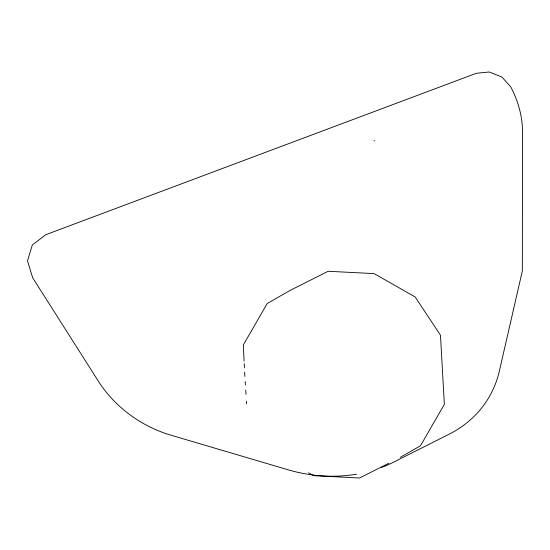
<?xml version="1.0" encoding="UTF-8"?>
<svg xmlns="http://www.w3.org/2000/svg" width="550" height="550" viewBox="0 0 550 550"><rect width="100%" height="100%" fill="white"/><g stroke="black" fill="none" stroke-linecap="round" stroke-linejoin="round"><path stroke-width="0.82" d="M400.18 457.387L420.475 445.775L444.366 404.346L440.467 335.211L415.216 297.007L374.103 273.604L328.157 271.274L289.685 290.647L267.218 303.504L243.327 344.933L244.097 361.096M388.953 463.189L359.535 478.005L313.589 475.674L308.447 472.752M374.034 140.69L374.77 140.91M244.64 372.158L244.901 376.434M245.218 381.562L245.431 384.986M245.747 390.122L246.008 394.398M246.434 401.239L246.593 403.803M244.221 363.646L244.427 367.895M381.501 467.452A145.145 127.071 28.6 0 0 393.924 462.007L449.096 434.225A120.044 105.091 28.6 0 0 499.359 371.071L522.349 270.916L522.5 137.266A108.453 94.944 28.6 0 0 510.799 86.969L501.896 77.007L489.301 71.995L476.389 73.274L45.774 234.706L32.34 244.963L27.5 260.899L32.684 277.778L98.141 380.861A116.311 101.826 28.6 0 0 170.954 435.181L287.76 469.7A145.145 127.071 28.6 0 0 356.661 474.155"/></g></svg>
